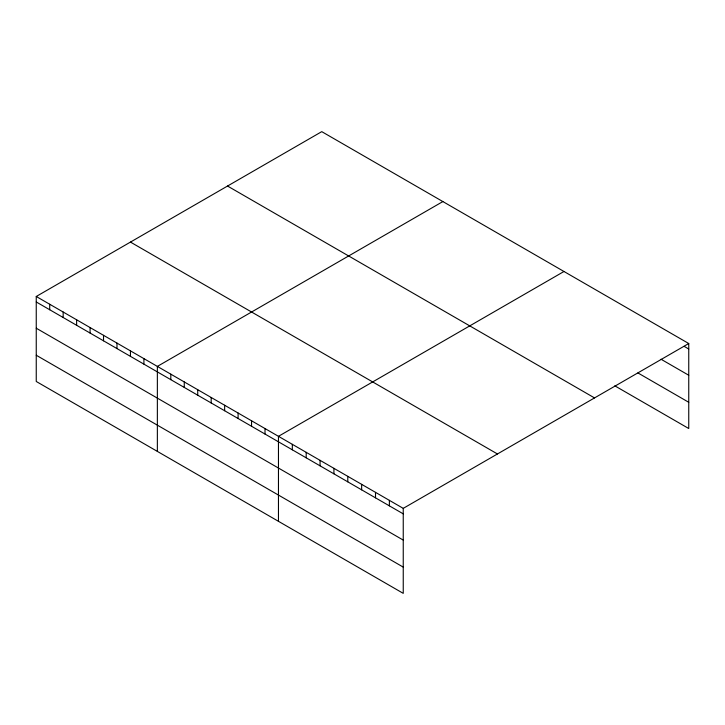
<?xml version="1.0" encoding="UTF-8"?>
<svg xmlns="http://www.w3.org/2000/svg" width="725" height="725" viewBox="0 0 725 725"><rect width="100%" height="100%" fill="white"/><g stroke="black" fill="none" stroke-linecap="round" stroke-linejoin="round"><path stroke-width="1.09" d="M403.245 540.089L403.245 508.361L36.25 296.48L36.25 381.477L403.245 593.358L403.245 540.089L36.25 328.208M614.809 385.827L688.75 428.52L688.75 343.523L321.755 131.642L36.25 296.48M442.866 201.568L157.361 366.406L157.361 451.394M563.978 271.485L278.463 436.323L278.463 521.311M403.245 508.361L688.75 343.523M684.128 346.342L688.75 349.015M661.019 359.237L688.75 375.251M637.918 372.931L688.75 402.284M227.541 186.044L594.536 397.925M130.464 242.087L497.459 453.968M36.25 301.972L403.245 513.853M36.25 355.241L403.245 567.113M389.379 500.359L389.379 505.842M375.514 492.357L375.514 497.839M361.648 484.354L361.648 489.837M347.782 476.343L347.782 481.835M333.917 468.341L333.917 473.824M320.06 460.339L320.06 465.822M306.195 452.337L306.195 457.819M292.329 444.325L292.329 449.817M265.006 428.557L265.006 434.039M251.548 420.79L251.548 426.273M238.099 413.014L238.099 418.506M224.641 405.248L224.641 410.731M211.183 397.481L211.183 402.964M197.726 389.715L197.726 395.197M184.268 381.939L184.268 387.431M170.81 374.173L170.81 379.655M143.903 358.63L143.903 364.122M130.446 350.864L130.446 356.347M116.988 343.097L116.988 348.58M103.53 335.331L103.53 340.813M90.072 327.555L90.072 333.047M76.623 319.788L76.623 325.271M63.166 312.022L63.166 317.505M49.708 304.255L49.708 309.738"/></g></svg>
